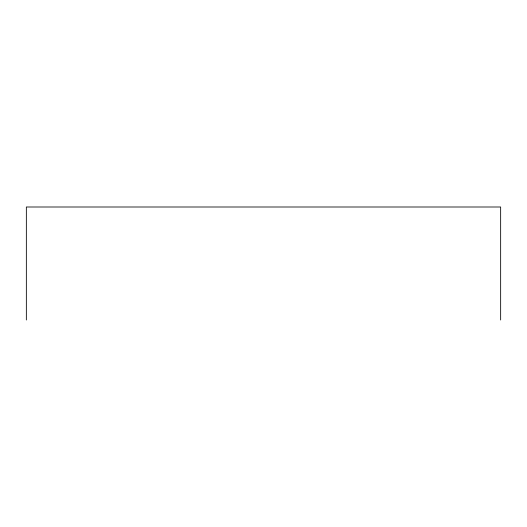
<?xml version="1.0" encoding="UTF-8"?>
<svg xmlns="http://www.w3.org/2000/svg" width="527" height="527" viewBox="0 0 527 527"><rect width="100%" height="100%" fill="white"/><g stroke="black" fill="none" stroke-linecap="round" stroke-linejoin="round"><path stroke-width="0.79" d="M500.65 320.001L500.65 206.999L26.35 206.999L26.35 320.001"/></g></svg>
